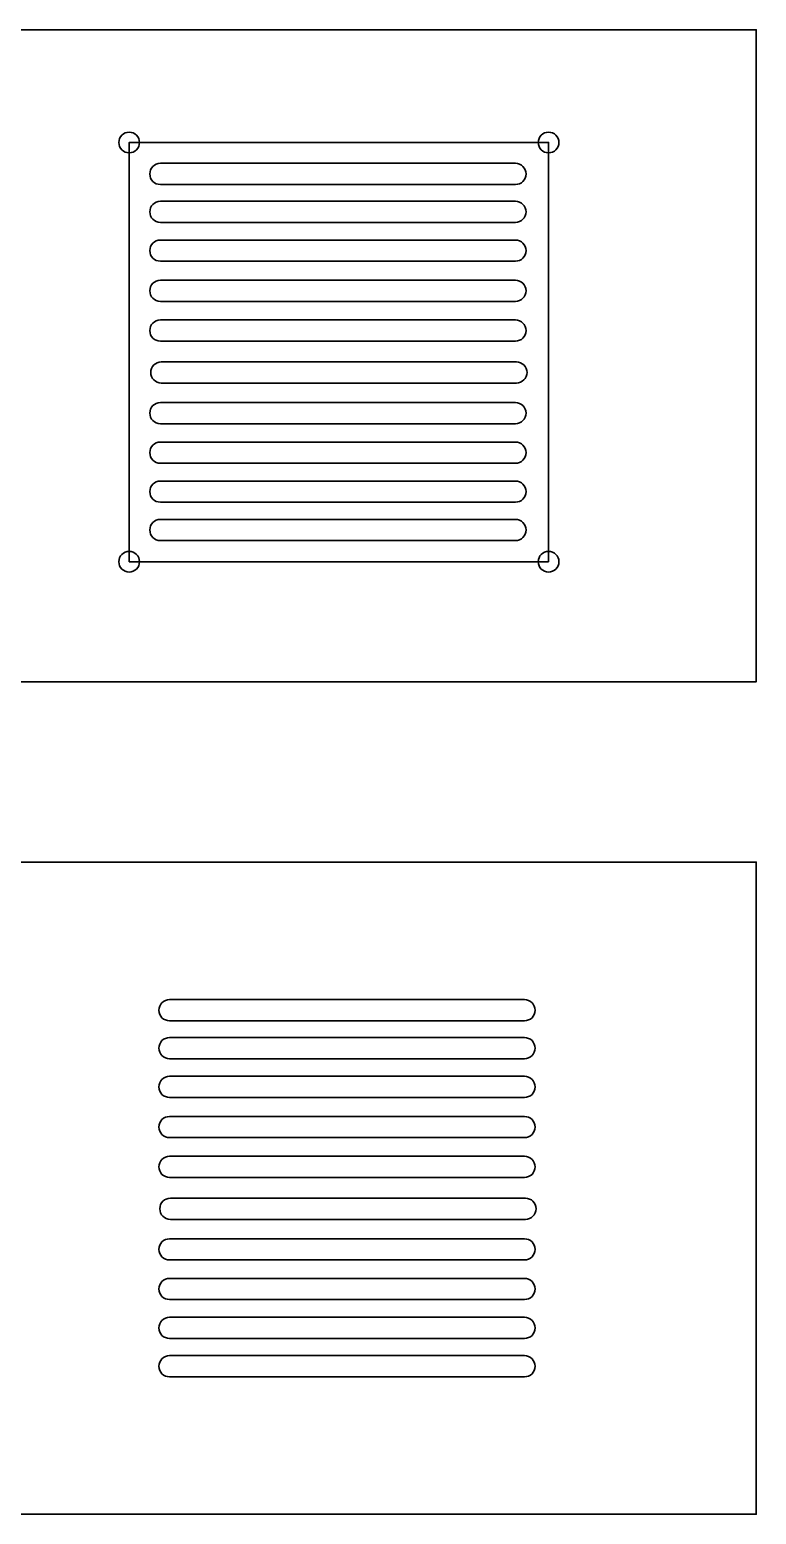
# Model space of a CAD drawing. Header units: inches. Extents: x 4 to 816, y 71 to 806.
# Drawn here: x 656.2 to 790.7, y 440.8 to 715.8 of the extents above; entities that cross this region are included whole.
import ezdxf

# ---------------------------------------------------------------- set-up
doc = ezdxf.new("R2010")
doc.units = ezdxf.units.IN
doc.header["$MEASUREMENT"] = 0
doc.layers.add('Layer 1', color=7, linetype='Continuous')

# ---------------------------------------------------------------- blocks, each defined once
blk = doc.blocks.new('block 41')
at = {"layer": 'Layer 1', "color": 240, "lineweight": 35, "true_color": 0xed1c24}
blk.add_lwpolyline([(441.79, 715.8), (790.74, 715.8), (790.74, 595.01), (441.79, 595.01)], dxfattribs=at)
blk = doc.blocks.new('block 79')
at = {"layer": 'Layer 1', "color": 140, "lineweight": 35, "true_color": 0x00adef}
blk.add_lwpolyline([(752.28, 617.26), (674.63, 617.26), (674.63, 694.91), (752.28, 694.91), (752.28, 617.26)], dxfattribs=at)
blk = doc.blocks.new('block 80')
at = {"layer": 'Layer 1', "color": 240, "lineweight": 35, "true_color": 0xed1c24}
blk.add_open_spline([(676.54, 694.91), (676.54, 693.85), (675.69, 692.99), (674.63, 692.99), (673.57, 692.99), (672.71, 693.85), (672.71, 694.91), (672.71, 695.97), (673.57, 696.82), (674.63, 696.82), (675.69, 696.82), (676.54, 695.97), (676.54, 694.91)], degree=3, knots=[0, 0, 0, 0, 1, 1, 1, 2, 2, 2, 3, 3, 3, 4, 4, 4, 4], dxfattribs=at)
blk = doc.blocks.new('block 81')
at = {"layer": 'Layer 1', "color": 240, "lineweight": 35, "true_color": 0xed1c24}
blk.add_open_spline([(754.2, 694.91), (754.2, 693.85), (753.34, 692.99), (752.28, 692.99), (751.22, 692.99), (750.36, 693.85), (750.36, 694.91), (750.36, 695.97), (751.22, 696.82), (752.28, 696.82), (753.34, 696.82), (754.2, 695.97), (754.2, 694.91)], degree=3, knots=[0, 0, 0, 0, 1, 1, 1, 2, 2, 2, 3, 3, 3, 4, 4, 4, 4], dxfattribs=at)
blk = doc.blocks.new('block 82')
at = {"layer": 'Layer 1', "color": 240, "lineweight": 35, "true_color": 0xed1c24}
blk.add_open_spline([(754.2, 617.26), (754.2, 616.2), (753.34, 615.34), (752.28, 615.34), (751.22, 615.34), (750.36, 616.2), (750.36, 617.26), (750.36, 618.31), (751.22, 619.17), (752.28, 619.17), (753.34, 619.17), (754.2, 618.31), (754.2, 617.26)], degree=3, knots=[0, 0, 0, 0, 1, 1, 1, 2, 2, 2, 3, 3, 3, 4, 4, 4, 4], dxfattribs=at)
blk = doc.blocks.new('block 83')
at = {"layer": 'Layer 1', "color": 240, "lineweight": 35, "true_color": 0xed1c24}
blk.add_open_spline([(676.54, 617.26), (676.54, 616.2), (675.69, 615.34), (674.63, 615.34), (673.57, 615.34), (672.71, 616.2), (672.71, 617.26), (672.71, 618.31), (673.57, 619.17), (674.63, 619.17), (675.69, 619.17), (676.54, 618.31), (676.54, 617.26)], degree=3, knots=[0, 0, 0, 0, 1, 1, 1, 2, 2, 2, 3, 3, 3, 4, 4, 4, 4], dxfattribs=at)
blk = doc.blocks.new('block 84')
at = {"layer": 'Layer 1', "color": 240, "lineweight": 35, "true_color": 0xed1c24}
blk.add_open_spline([(746.16, 687.12), (746.16, 687.12), (680.41, 687.12), (680.41, 687.12), (679.33, 687.12), (678.45, 688.01), (678.45, 689.08), (678.45, 690.16), (679.33, 691.05), (680.41, 691.05), (680.41, 691.05), (746.16, 691.05), (746.16, 691.05), (747.23, 691.05), (748.12, 690.16), (748.12, 689.08), (748.12, 688.01), (747.23, 687.12), (746.16, 687.12)], degree=3, knots=[0, 0, 0, 0, 1, 1, 1, 2, 2, 2, 3, 3, 3, 4, 4, 4, 5, 5, 5, 6, 6, 6, 6], dxfattribs=at)
blk = doc.blocks.new('block 85')
at = {"layer": 'Layer 1', "color": 240, "lineweight": 35, "true_color": 0xed1c24}
blk.add_open_spline([(746.16, 680.1), (746.16, 680.1), (680.41, 680.1), (680.41, 680.1), (679.33, 680.1), (678.45, 680.99), (678.45, 682.07), (678.45, 683.14), (679.33, 684.03), (680.41, 684.03), (680.41, 684.03), (746.16, 684.03), (746.16, 684.03), (747.23, 684.03), (748.12, 683.14), (748.12, 682.07), (748.12, 680.99), (747.23, 680.1), (746.16, 680.1)], degree=3, knots=[0, 0, 0, 0, 1, 1, 1, 2, 2, 2, 3, 3, 3, 4, 4, 4, 5, 5, 5, 6, 6, 6, 6], dxfattribs=at)
blk = doc.blocks.new('block 86')
at = {"layer": 'Layer 1', "color": 240, "lineweight": 35, "true_color": 0xed1c24}
blk.add_open_spline([(746.16, 672.92), (746.16, 672.92), (680.41, 672.92), (680.41, 672.92), (679.33, 672.92), (678.45, 673.8), (678.45, 674.88), (678.45, 675.96), (679.33, 676.84), (680.41, 676.84), (680.41, 676.84), (746.16, 676.84), (746.16, 676.84), (747.23, 676.84), (748.12, 675.96), (748.12, 674.88), (748.12, 673.8), (747.23, 672.92), (746.16, 672.92)], degree=3, knots=[0, 0, 0, 0, 1, 1, 1, 2, 2, 2, 3, 3, 3, 4, 4, 4, 5, 5, 5, 6, 6, 6, 6], dxfattribs=at)
blk = doc.blocks.new('block 87')
at = {"layer": 'Layer 1', "color": 240, "lineweight": 35, "true_color": 0xed1c24}
blk.add_open_spline([(746.16, 665.48), (746.16, 665.48), (680.41, 665.48), (680.41, 665.48), (679.33, 665.48), (678.45, 666.36), (678.45, 667.44), (678.45, 668.52), (679.33, 669.4), (680.41, 669.4), (680.41, 669.4), (746.16, 669.4), (746.16, 669.4), (747.23, 669.4), (748.12, 668.52), (748.12, 667.44), (748.12, 666.36), (747.23, 665.48), (746.16, 665.48)], degree=3, knots=[0, 0, 0, 0, 1, 1, 1, 2, 2, 2, 3, 3, 3, 4, 4, 4, 5, 5, 5, 6, 6, 6, 6], dxfattribs=at)
blk = doc.blocks.new('block 88')
at = {"layer": 'Layer 1', "color": 240, "lineweight": 35, "true_color": 0xed1c24}
blk.add_open_spline([(746.16, 658.11), (746.16, 658.11), (680.41, 658.11), (680.41, 658.11), (679.33, 658.11), (678.45, 658.99), (678.45, 660.07), (678.45, 661.15), (679.33, 662.04), (680.41, 662.04), (680.41, 662.04), (746.16, 662.04), (746.16, 662.04), (747.23, 662.04), (748.12, 661.15), (748.12, 660.07), (748.12, 658.99), (747.23, 658.11), (746.16, 658.11)], degree=3, knots=[0, 0, 0, 0, 1, 1, 1, 2, 2, 2, 3, 3, 3, 4, 4, 4, 5, 5, 5, 6, 6, 6, 6], dxfattribs=at)
blk = doc.blocks.new('block 89')
at = {"layer": 'Layer 1', "color": 240, "lineweight": 35, "true_color": 0xed1c24}
blk.add_open_spline([(746.32, 650.35), (746.32, 650.35), (680.58, 650.35), (680.58, 650.35), (679.5, 650.35), (678.62, 651.23), (678.62, 652.31), (678.62, 653.39), (679.5, 654.27), (680.58, 654.27), (680.58, 654.27), (746.32, 654.27), (746.32, 654.27), (747.4, 654.27), (748.29, 653.39), (748.29, 652.31), (748.29, 651.23), (747.4, 650.35), (746.32, 650.35)], degree=3, knots=[0, 0, 0, 0, 1, 1, 1, 2, 2, 2, 3, 3, 3, 4, 4, 4, 5, 5, 5, 6, 6, 6, 6], dxfattribs=at)
blk = doc.blocks.new('block 90')
at = {"layer": 'Layer 1', "color": 240, "lineweight": 35, "true_color": 0xed1c24}
blk.add_open_spline([(746.16, 642.82), (746.16, 642.82), (680.41, 642.82), (680.41, 642.82), (679.33, 642.82), (678.45, 643.7), (678.45, 644.78), (678.45, 645.86), (679.33, 646.74), (680.41, 646.74), (680.41, 646.74), (746.16, 646.74), (746.16, 646.74), (747.23, 646.74), (748.12, 645.86), (748.12, 644.78), (748.12, 643.7), (747.23, 642.82), (746.16, 642.82)], degree=3, knots=[0, 0, 0, 0, 1, 1, 1, 2, 2, 2, 3, 3, 3, 4, 4, 4, 5, 5, 5, 6, 6, 6, 6], dxfattribs=at)
blk = doc.blocks.new('block 91')
at = {"layer": 'Layer 1', "color": 240, "lineweight": 35, "true_color": 0xed1c24}
blk.add_open_spline([(746.16, 635.5), (746.16, 635.5), (680.41, 635.5), (680.41, 635.5), (679.33, 635.5), (678.45, 636.38), (678.45, 637.46), (678.45, 638.54), (679.33, 639.42), (680.41, 639.42), (680.41, 639.42), (746.16, 639.42), (746.16, 639.42), (747.23, 639.42), (748.12, 638.54), (748.12, 637.46), (748.12, 636.38), (747.23, 635.5), (746.16, 635.5)], degree=3, knots=[0, 0, 0, 0, 1, 1, 1, 2, 2, 2, 3, 3, 3, 4, 4, 4, 5, 5, 5, 6, 6, 6, 6], dxfattribs=at)
blk = doc.blocks.new('block 92')
at = {"layer": 'Layer 1', "color": 240, "lineweight": 35, "true_color": 0xed1c24}
blk.add_open_spline([(746.16, 628.28), (746.16, 628.28), (680.41, 628.28), (680.41, 628.28), (679.33, 628.28), (678.45, 629.16), (678.45, 630.24), (678.45, 631.32), (679.33, 632.2), (680.41, 632.2), (680.41, 632.2), (746.16, 632.2), (746.16, 632.2), (747.23, 632.2), (748.12, 631.32), (748.12, 630.24), (748.12, 629.16), (747.23, 628.28), (746.16, 628.28)], degree=3, knots=[0, 0, 0, 0, 1, 1, 1, 2, 2, 2, 3, 3, 3, 4, 4, 4, 5, 5, 5, 6, 6, 6, 6], dxfattribs=at)
blk = doc.blocks.new('block 93')
at = {"layer": 'Layer 1', "color": 240, "lineweight": 35, "true_color": 0xed1c24}
blk.add_open_spline([(746.16, 621.17), (746.16, 621.17), (680.41, 621.17), (680.41, 621.17), (679.33, 621.17), (678.45, 622.06), (678.45, 623.14), (678.45, 624.22), (679.33, 625.1), (680.41, 625.1), (680.41, 625.1), (746.16, 625.1), (746.16, 625.1), (747.23, 625.1), (748.12, 624.22), (748.12, 623.14), (748.12, 622.06), (747.23, 621.17), (746.16, 621.17)], degree=3, knots=[0, 0, 0, 0, 1, 1, 1, 2, 2, 2, 3, 3, 3, 4, 4, 4, 5, 5, 5, 6, 6, 6, 6], dxfattribs=at)
blk = doc.blocks.new('block 180')
at = {"layer": 'Layer 1', "color": 240, "lineweight": 35, "true_color": 0xed1c24}
blk.add_lwpolyline([(441.79, 561.61), (790.74, 561.61), (790.74, 440.81), (441.79, 440.81)], dxfattribs=at)
blk = doc.blocks.new('block 202')
at = {"layer": 'Layer 1', "color": 240, "lineweight": 35, "true_color": 0xed1c24}
blk.add_open_spline([(747.83, 532.22), (747.83, 532.22), (682.09, 532.22), (682.09, 532.22), (681.01, 532.22), (680.13, 533.1), (680.13, 534.18), (680.13, 535.26), (681.01, 536.15), (682.09, 536.15), (682.09, 536.15), (747.83, 536.15), (747.83, 536.15), (748.91, 536.15), (749.79, 535.26), (749.79, 534.18), (749.79, 533.1), (748.91, 532.22), (747.83, 532.22)], degree=3, knots=[0, 0, 0, 0, 1, 1, 1, 2, 2, 2, 3, 3, 3, 4, 4, 4, 5, 5, 5, 6, 6, 6, 6], dxfattribs=at)
blk = doc.blocks.new('block 203')
at = {"layer": 'Layer 1', "color": 240, "lineweight": 35, "true_color": 0xed1c24}
blk.add_open_spline([(747.83, 525.2), (747.83, 525.2), (682.09, 525.2), (682.09, 525.2), (681.01, 525.2), (680.13, 526.08), (680.13, 527.16), (680.13, 528.24), (681.01, 529.13), (682.09, 529.13), (682.09, 529.13), (747.83, 529.13), (747.83, 529.13), (748.91, 529.13), (749.79, 528.24), (749.79, 527.16), (749.79, 526.08), (748.91, 525.2), (747.83, 525.2)], degree=3, knots=[0, 0, 0, 0, 1, 1, 1, 2, 2, 2, 3, 3, 3, 4, 4, 4, 5, 5, 5, 6, 6, 6, 6], dxfattribs=at)
blk = doc.blocks.new('block 204')
at = {"layer": 'Layer 1', "color": 240, "lineweight": 35, "true_color": 0xed1c24}
blk.add_open_spline([(747.83, 518.02), (747.83, 518.02), (682.09, 518.02), (682.09, 518.02), (681.01, 518.02), (680.13, 518.9), (680.13, 519.98), (680.13, 521.06), (681.01, 521.94), (682.09, 521.94), (682.09, 521.94), (747.83, 521.94), (747.83, 521.94), (748.91, 521.94), (749.79, 521.06), (749.79, 519.98), (749.79, 518.9), (748.91, 518.02), (747.83, 518.02)], degree=3, knots=[0, 0, 0, 0, 1, 1, 1, 2, 2, 2, 3, 3, 3, 4, 4, 4, 5, 5, 5, 6, 6, 6, 6], dxfattribs=at)
blk = doc.blocks.new('block 205')
at = {"layer": 'Layer 1', "color": 240, "lineweight": 35, "true_color": 0xed1c24}
blk.add_open_spline([(747.83, 510.58), (747.83, 510.58), (682.09, 510.58), (682.09, 510.58), (681.01, 510.58), (680.13, 511.46), (680.13, 512.54), (680.13, 513.62), (681.01, 514.5), (682.09, 514.5), (682.09, 514.5), (747.83, 514.5), (747.83, 514.5), (748.91, 514.5), (749.79, 513.62), (749.79, 512.54), (749.79, 511.46), (748.91, 510.58), (747.83, 510.58)], degree=3, knots=[0, 0, 0, 0, 1, 1, 1, 2, 2, 2, 3, 3, 3, 4, 4, 4, 5, 5, 5, 6, 6, 6, 6], dxfattribs=at)
blk = doc.blocks.new('block 206')
at = {"layer": 'Layer 1', "color": 240, "lineweight": 35, "true_color": 0xed1c24}
blk.add_open_spline([(747.83, 503.21), (747.83, 503.21), (682.09, 503.21), (682.09, 503.21), (681.01, 503.21), (680.13, 504.09), (680.13, 505.17), (680.13, 506.25), (681.01, 507.13), (682.09, 507.13), (682.09, 507.13), (747.83, 507.13), (747.83, 507.13), (748.91, 507.13), (749.79, 506.25), (749.79, 505.17), (749.79, 504.09), (748.91, 503.21), (747.83, 503.21)], degree=3, knots=[0, 0, 0, 0, 1, 1, 1, 2, 2, 2, 3, 3, 3, 4, 4, 4, 5, 5, 5, 6, 6, 6, 6], dxfattribs=at)
blk = doc.blocks.new('block 207')
at = {"layer": 'Layer 1', "color": 240, "lineweight": 35, "true_color": 0xed1c24}
blk.add_open_spline([(748, 495.44), (748, 495.44), (682.26, 495.44), (682.26, 495.44), (681.18, 495.44), (680.3, 496.33), (680.3, 497.41), (680.3, 498.49), (681.18, 499.37), (682.26, 499.37), (682.26, 499.37), (748, 499.37), (748, 499.37), (749.08, 499.37), (749.96, 498.49), (749.96, 497.41), (749.96, 496.33), (749.08, 495.44), (748, 495.44)], degree=3, knots=[0, 0, 0, 0, 1, 1, 1, 2, 2, 2, 3, 3, 3, 4, 4, 4, 5, 5, 5, 6, 6, 6, 6], dxfattribs=at)
blk = doc.blocks.new('block 208')
at = {"layer": 'Layer 1', "color": 240, "lineweight": 35, "true_color": 0xed1c24}
blk.add_open_spline([(747.83, 487.92), (747.83, 487.92), (682.09, 487.92), (682.09, 487.92), (681.01, 487.92), (680.13, 488.8), (680.13, 489.88), (680.13, 490.96), (681.01, 491.84), (682.09, 491.84), (682.09, 491.84), (747.83, 491.84), (747.83, 491.84), (748.91, 491.84), (749.79, 490.96), (749.79, 489.88), (749.79, 488.8), (748.91, 487.92), (747.83, 487.92)], degree=3, knots=[0, 0, 0, 0, 1, 1, 1, 2, 2, 2, 3, 3, 3, 4, 4, 4, 5, 5, 5, 6, 6, 6, 6], dxfattribs=at)
blk = doc.blocks.new('block 209')
at = {"layer": 'Layer 1', "color": 240, "lineweight": 35, "true_color": 0xed1c24}
blk.add_open_spline([(747.83, 480.6), (747.83, 480.6), (682.09, 480.6), (682.09, 480.6), (681.01, 480.6), (680.13, 481.48), (680.13, 482.56), (680.13, 483.64), (681.01, 484.52), (682.09, 484.52), (682.09, 484.52), (747.83, 484.52), (747.83, 484.52), (748.91, 484.52), (749.79, 483.64), (749.79, 482.56), (749.79, 481.48), (748.91, 480.6), (747.83, 480.6)], degree=3, knots=[0, 0, 0, 0, 1, 1, 1, 2, 2, 2, 3, 3, 3, 4, 4, 4, 5, 5, 5, 6, 6, 6, 6], dxfattribs=at)
blk = doc.blocks.new('block 210')
at = {"layer": 'Layer 1', "color": 240, "lineweight": 35, "true_color": 0xed1c24}
blk.add_open_spline([(747.83, 473.38), (747.83, 473.38), (682.09, 473.38), (682.09, 473.38), (681.01, 473.38), (680.13, 474.26), (680.13, 475.34), (680.13, 476.42), (681.01, 477.3), (682.09, 477.3), (682.09, 477.3), (747.83, 477.3), (747.83, 477.3), (748.91, 477.3), (749.79, 476.42), (749.79, 475.34), (749.79, 474.26), (748.91, 473.38), (747.83, 473.38)], degree=3, knots=[0, 0, 0, 0, 1, 1, 1, 2, 2, 2, 3, 3, 3, 4, 4, 4, 5, 5, 5, 6, 6, 6, 6], dxfattribs=at)
blk = doc.blocks.new('block 211')
at = {"layer": 'Layer 1', "color": 240, "lineweight": 35, "true_color": 0xed1c24}
blk.add_open_spline([(747.83, 466.27), (747.83, 466.27), (682.09, 466.27), (682.09, 466.27), (681.01, 466.27), (680.13, 467.16), (680.13, 468.24), (680.13, 469.31), (681.01, 470.2), (682.09, 470.2), (682.09, 470.2), (747.83, 470.2), (747.83, 470.2), (748.91, 470.2), (749.79, 469.31), (749.79, 468.24), (749.79, 467.16), (748.91, 466.27), (747.83, 466.27)], degree=3, knots=[0, 0, 0, 0, 1, 1, 1, 2, 2, 2, 3, 3, 3, 4, 4, 4, 5, 5, 5, 6, 6, 6, 6], dxfattribs=at)

msp = doc.modelspace()

# ---------------------------------------------------------------- block references
at = {"layer": 'Layer 1'}
for name in ['block 41', 'block 80', 'block 81', 'block 79', 'block 84', 'block 85', 'block 86', 'block 87', 'block 88', 'block 89', 'block 90', 'block 91', 'block 92', 'block 93', 'block 83', 'block 82', 'block 180', 'block 202', 'block 203', 'block 204', 'block 205', 'block 206', 'block 207', 'block 208', 'block 209', 'block 210', 'block 211']:
    msp.add_blockref(name, (0, 0), dxfattribs=at)

doc.saveas('drawing.dxf')
